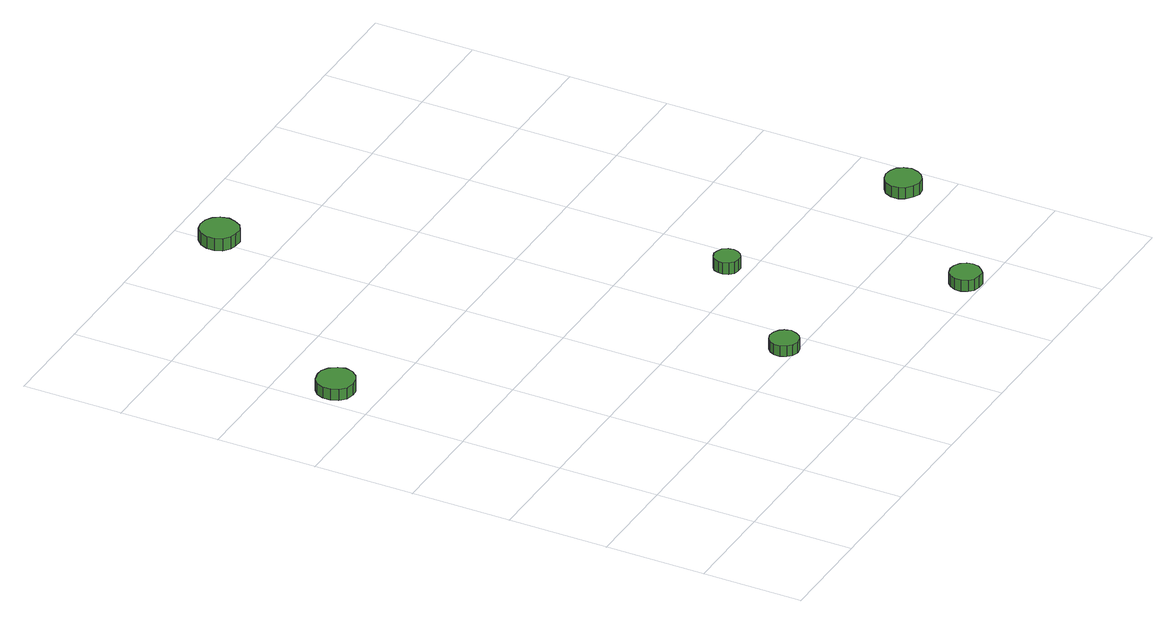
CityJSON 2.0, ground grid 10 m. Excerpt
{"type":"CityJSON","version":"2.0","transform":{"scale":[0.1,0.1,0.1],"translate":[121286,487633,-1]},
"CityObjects":{
"tree1":{"type":"SolitaryVegetationObject","attributes":{"function":"something"},"geometry":[{"type":"MultiSurface","lod":"1","boundaries":[[[0,1,2,3,4,5,6,7,8,9,10,11,12,13,14]],[[15,16,17,18,19,20,21,22,23,24,25,26,27,28,29]],[[0,29,28,1]],[[1,28,27,2]],[[2,27,26,3]],[[3,26,25,4]],[[4,25,24,5]],[[5,24,23,6]],[[6,23,22,7]],[[7,22,21,8]],[[8,21,20,9]],[[9,20,19,10]],[[10,19,18,11]],[[11,18,17,12]],[[12,17,16,13]],[[13,16,15,14]],[[14,15,29,0]]]}]},
"tree2":{"type":"SolitaryVegetationObject","attributes":{"function":"something"},"geometry":[{"type":"MultiSurface","lod":"1","boundaries":[[[30,31,32,33,34,35,36,37,38,39,40,41,42,43,44]],[[45,46,47,48,49,50,51,52,53,54,55,56,57,58,59]],[[30,59,58,31]],[[31,58,57,32]],[[32,57,56,33]],[[33,56,55,34]],[[34,55,54,35]],[[35,54,53,36]],[[36,53,52,37]],[[37,52,51,38]],[[38,51,50,39]],[[39,50,49,40]],[[40,49,48,41]],[[41,48,47,42]],[[42,47,46,43]],[[43,46,45,44]],[[44,45,59,30]]]}]},
"tree3":{"type":"SolitaryVegetationObject","attributes":{"function":"something"},"geometry":[{"type":"MultiSurface","lod":"1","boundaries":[[[60,61,62,63,64,65,66,67,68,69,70,71,72,73,74]],[[75,76,77,78,79,80,81,82,83,84,85,86,87,88,89]],[[60,89,88,61]],[[61,88,87,62]],[[62,87,86,63]],[[63,86,85,64]],[[64,85,84,65]],[[65,84,83,66]],[[66,83,82,67]],[[67,82,81,68]],[[68,81,80,69]],[[69,80,79,70]],[[70,79,78,71]],[[71,78,77,72]],[[72,77,76,73]],[[73,76,75,74]],[[74,75,89,60]]]}]},
"tree4":{"type":"SolitaryVegetationObject","attributes":{"function":"something"},"geometry":[{"type":"MultiSurface","lod":"1","boundaries":[[[90,91,92,93,94,95,96,97,98,99,100,101,102,103,104]],[[105,106,107,108,109,110,111,112,113,114,115,116,117,118,119]],[[90,119,118,91]],[[91,118,117,92]],[[92,117,116,93]],[[93,116,115,94]],[[94,115,114,95]],[[95,114,113,96]],[[96,113,112,97]],[[97,112,111,98]],[[98,111,110,99]],[[99,110,109,100]],[[100,109,108,101]],[[101,108,107,102]],[[102,107,106,103]],[[103,106,105,104]],[[104,105,119,90]]]}]},
"tree5":{"type":"SolitaryVegetationObject","attributes":{"function":"something"},"geometry":[{"type":"MultiSurface","lod":"1","boundaries":[[[120,121,122,123,124,125,126,127,128,129,130,131,132,133,134]],[[135,136,137,138,139,140,141,142,143,144,145,146,147,148,149]],[[120,149,148,121]],[[121,148,147,122]],[[122,147,146,123]],[[123,146,145,124]],[[124,145,144,125]],[[125,144,143,126]],[[126,143,142,127]],[[127,142,141,128]],[[128,141,140,129]],[[129,140,139,130]],[[130,139,138,131]],[[131,138,137,132]],[[132,137,136,133]],[[133,136,135,134]],[[134,135,149,120]]]}]},
"tree6":{"type":"SolitaryVegetationObject","attributes":{"function":"something"},"geometry":[{"type":"MultiSurface","lod":"1","boundaries":[[[150,151,152,153,154,155,156,157,158,159,160,161,162,163,164]],[[165,166,167,168,169,170,171,172,173,174,175,176,177,178,179]],[[150,179,178,151]],[[151,178,177,152]],[[152,177,176,153]],[[153,176,175,154]],[[154,175,174,155]],[[155,174,173,156]],[[156,173,172,157]],[[157,172,171,158]],[[158,171,170,159]],[[159,170,169,160]],[[160,169,168,161]],[[161,168,167,162]],[[162,167,166,163]],[[163,166,165,164]],[[164,165,179,150]]]}]}
},
"vertices":[
[42,442,21],[40,449,21],[35,456,21],[28,460,21],[21,460,21],[13,458,21],[7,453,21],[4,446,21],[4,438,21],[7,431,21],[13,425,21],[21,423,21],[28,424,21],[35,428,21],[40,434,21],[40,434,9],[35,428,9],[28,424,9],[21,423,9],[13,425,9],[7,431,9],[4,438,9],[4,446,9],[7,453,9],[13,458,9],[21,460,9],[28,460,9],[35,456,9],[40,449,9],[42,442,9],
[291,112,18],[289,118,18],[286,122,18],[281,125,18],[275,126,18],[269,124,18],[265,120,18],[262,115,18],[262,109,18],[265,103,18],[269,99,18],[275,97,18],[281,98,18],[286,101,18],[289,106,18],[289,106,7],[286,101,7],[281,98,7],[275,97,7],[269,99,7],[265,103,7],[262,109,7],[262,115,7],[265,120,7],[269,124,7],[275,126,7],[281,125,7],[286,122,7],[289,118,7],[291,112,7],
[224,656,19],[222,664,19],[218,670,19],[211,674,19],[203,675,19],[196,673,19],[190,667,19],[187,660,19],[187,652,19],[190,645,19],[196,640,19],[203,638,19],[211,638,19],[218,642,19],[222,649,19],[222,649,6],[218,642,6],[211,638,6],[203,638,6],[196,640,6],[190,645,6],[187,652,6],[187,660,6],[190,667,6],[196,673,6],[203,675,6],[211,674,6],[218,670,6],[222,664,6],[224,656,6],
[387,221,20],[386,226,20],[383,231,20],[378,233,20],[373,234,20],[368,232,20],[364,229,20],[362,224,20],[362,219,20],[364,214,20],[368,210,20],[373,209,20],[378,209,20],[383,212,20],[386,216,20],[386,216,8],[383,212,8],[378,209,8],[373,209,8],[368,210,8],[364,214,8],[362,219,8],[362,224,8],[364,229,8],[368,232,8],[373,234,8],[378,233,8],[383,231,8],[386,226,8],[387,221,8],
[467,16,19],[466,22,19],[462,27,19],[457,30,19],[451,31,19],[444,29,19],[440,25,19],[437,19,19],[437,13,19],[440,7,19],[444,3,19],[451,1,19],[457,1,19],[462,5,19],[466,10,19],[466,10,7],[462,5,7],[457,1,7],[451,1,7],[444,3,7],[440,7,7],[437,13,7],[437,19,7],[440,25,7],[444,29,7],[451,31,7],[457,30,7],[462,27,7],[466,22,7],[467,16,7],
[585,140,20],[583,147,20],[579,153,20],[573,156,20],[566,157,20],[559,155,20],[553,150,20],[550,143,20],[550,136,20],[553,130,20],[559,125,20],[566,122,20],[573,123,20],[579,127,20],[583,133,20],[583,133,8],[579,127,8],[573,123,8],[566,122,8],[559,125,8],[553,130,8],[550,136,8],[550,143,8],[553,150,8],[559,155,8],[566,157,8],[573,156,8],[579,153,8],[583,147,8],[585,140,8]
]}
